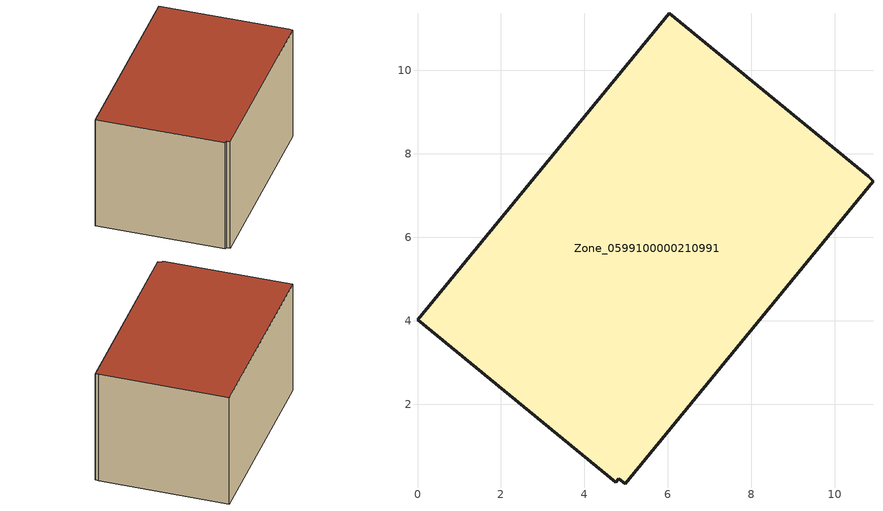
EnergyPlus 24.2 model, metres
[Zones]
Zone_0599100000210991
 floor ground (C_G): 10.92,7.34 4.98,0.09 4.82,0.22 4.75,0.13 0,4.02 6.03,11.37 10.8,7.46 z0
 wall outside (C_F): 6.03,11.37 0,4.02 4.75,0.13 4.82,0.22 4.98,0.09 10.92,7.34 10.8,7.46 6.03,11.37 z0:5.82
 roof outside (C_R): 10.92,7.34 10.8,7.46 6.03,11.37 0,4.02 4.75,0.13 4.82,0.22 4.98,0.09 z5.82
[BUILDING]
Pand.0599100000210991: North Axis=0; Terrain=City; Loads Convergence Tolerance Value=0.04; Temperature Convergence Tolerance Value=0.4; Solar Distribution=FullExterior; Maximum Number of Warmup Days=25; Minimum Number of Warmup Days=1
[Site:Location]
Rotterdam.The.Hague.AP_ZH_NLD Design_Conditions: Latitude=51.96; Longitude=4.45; Time Zone=1; Elevation=-4.5
[SITE:GROUNDTEMPERATURE:BUILDINGSURFACE]
18, 18, 18, 18, 18, 18, 18, 18, 18, 18, 18, 18
[MATERIAL] Thermal Absorptance=0.9; Solar Absorptance=0.7; Visible Absorptance=0.7
Name | Roughness | Thickness | Conductivity | Density | Specific Heat
G.TC.1946-1964 | MediumSmooth | 0.15 | 1 | 540 | 1210
F.TC.1946-1964 | Rough | 0.3 | 0.857143 | 1920 | 840
R.TC.1946-1964 | MediumRough | 0.2 | 0.235294 | 1500 | 1000
[CONSTRUCTION]
C_G: G.TC.1946-1964
C_F: F.TC.1946-1964
C_R: R.TC.1946-1964
[ZONE]
Zone_0599100000210991: Type=1; Multiplier=1; Ceiling Height=Autocalculate; Volume=Autocalculate; Floor Area=autocalculate; Part of Total Floor Area=Yes
[ZONEINFILTRATION:DESIGNFLOWRATE]
Infil_Zone_0599100000210991: Zone or ZoneList or Space or SpaceList=Zone_0599100000210991; Schedule=AlwaysOn; Design Flow Rate Calculation Method=Flow/Area; Flow Rate per Floor Area=0.003; Constant Term Coefficient=1; Temperature Term Coefficient=0; Velocity Term Coefficient=0; Velocity Squared Term Coefficient=0
[HVACTEMPLATE:ZONE:IDEALLOADSAIRSYSTEM]
Zone_0599100000210991: Maximum Heating Supply Air Temperature=50; Minimum Cooling Supply Air Temperature=13; Maximum Heating Supply Air Humidity Ratio=0.0156; Minimum Cooling Supply Air Humidity Ratio=0.0077; Heating Limit=NoLimit; Cooling Limit=NoLimit; Dehumidification Control Type=ConstantSensibleHeatRatio; Cooling Sensible Heat Ratio=0.7; Dehumidification Setpoint=60; Humidification Control Type=None; Humidification Setpoint=30; Outdoor Air Method=None; Outdoor Air Flow Rate per Person=0.00944; Outdoor Air Flow Rate per Zone Floor Area=0; Outdoor Air Flow Rate per Zone=0; Demand Controlled Ventilation Type=None; Outdoor Air Economizer Type=NoEconomizer; Heat Recovery Type=None; Sensible Heat Recovery Effectiveness=0.7; Latent Heat Recovery Effectiveness=0.65
[ZONECONTROL:THERMOSTAT]
ThermostatControl_Zone_0599100000210991: Zone or ZoneList=Zone_0599100000210991; Control Type Schedule=DualSetpointControlType; Control 1=Thermostat_Zone_0599100000210991; Temperature Difference Between Cutout And Setpoint=0
[THERMOSTATSETPOINT:DUALSETPOINT]
Thermostat_Zone_0599100000210991: Heating Setpoint Temperature Schedule=HeatingSetpoint_Zone_0599100000210991; Cooling Setpoint Temperature Schedule=CoolingSetpoint_Zone_0599100000210991
[SCHEDULE:COMPACT]
HeatingSetpoint_Zone_0599100000210991: Through: 12/31, For: AllDays, Until: 24:00, 21
CoolingSetpoint_Zone_0599100000210991: Through: 12/31, For: AllDays, Until: 24:00, 24
DualSetpointControlType: Through: 12/31, For: AllDays, Until: 24:00, 4
AlwaysOn: Through: 12/31, For: AllDays, Until: 24:00, 1
